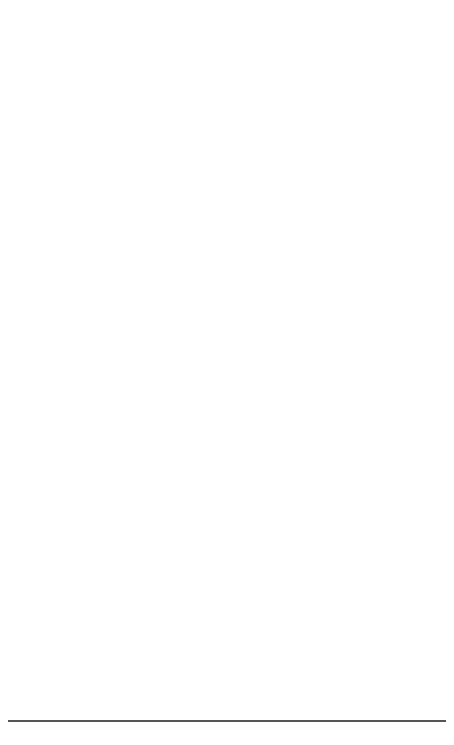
# Model space of a CAD drawing. Header units: metres. Extents: x 563124 to 573994, y 2062953 to 2068466.
# Drawn here: x 568878.97 to 568884.33, y 2065869.04 to 2065878.06 of the extents above; entities that cross this region are included whole.
import ezdxf

# ---------------------------------------------------------------- set-up
doc = ezdxf.new("R2010")
doc.units = ezdxf.units.M
doc.linetypes.add('ACAD_ISO10W100', pattern=[18.5, 12, -3, 0.5, -3])
doc.linetypes.add('HIDDEN', pattern=[0.375, 0.25, -0.125])
for name, color, linetype in [('ghichieudai', 7, 'CONTINUOUS'), ('LogDg phu', 7, 'CONTINUOUS'), ('MATCATDUONG', 8, 'CONTINUOUS'), ('TimDg', 222, 'CONTINUOUS'), ('ViaHeSphu', 32, 'CONTINUOUS')]:
    doc.layers.add(name, color=color, linetype=linetype)

msp = doc.modelspace()

# ---------------------------------------------------------------- linework, layer by layer
at = {"layer": 'LogDg phu', "linetype": 'HIDDEN', "ltscale": 50}
msp.add_lwpolyline([(568856.5239, 2065775.6083), (568855.9933, 2065785.3816, 0.07245), (568855.7085, 2065786.7946), (568842.7548, 2065823.0062, 0.072993), (568842.0723, 2065824.288), (568836.3147, 2065832.1024), (568830.0282, 2065849.6762, -0.431462), (568835.3114, 2065860.048), (568955.7624, 2065895.3385, -0.383951), (568965.4128, 2065890.6985), (569003.9831, 2065796.713, -0.443702), (568998.8682, 2065786.0093), (568880.5047, 2065750.7132, -0.398562), (568862.0947, 2065760.0354), (568856.5239, 2065775.6083)], format="xyb", dxfattribs=at)
at = {"layer": 'TimDg', "linetype": 'ACAD_ISO10W100', "ltscale": 0.75}
msp.add_lwpolyline([(569408.6619, 2066103.8401), (569093.3072, 2065942.9118, -0.046747), (569058.6316, 2065929.1248), (568564.1792, 2065784.2572), (568255.9035, 2065693.9367)], format="xyb", dxfattribs=at)
at = {"layer": 'ViaHeSphu', "linetype": 'HIDDEN', "ltscale": 50}
msp.add_lwpolyline([(569000.8346, 2065796.4832), (568997.9413, 2065790.4288), (568877.8309, 2065754.6117), (568868.7651, 2065759.2023), (568835.9726, 2065850.8723), (568839.0868, 2065856.986), (568956.5111, 2065891.3897), (568963.2077, 2065888.1699)], close=True, dxfattribs=at)

# ---------------------------------------------------------------- next in the draw order: wipeouts: each hides what was drawn before it
msp.add_wipeout([(568538.5548, 2065837.1158), (569134.3908, 2065836.3611), (569131.1932, 2065953.8252), (568779.0042, 2065956.6832), (568600.6017, 2065960.3155)]).dxf.layer = 'ghichieudai'

# ---------------------------------------------------------------- next in the draw order: linework, layer by layer
at = {"layer": 'MATCATDUONG', "color": 40, "linetype": 'Continuous'}
msp.add_lwpolyline([(568821.9665, 2065868.4521), (568781.9665, 2065868.1266), (568781.9665, 2065868.727), (568781.9665, 2065869.1582), (568757.9665, 2065869.1582), (568757.9665, 2065861.5613), (568901.9665, 2065861.5613), (568901.9665, 2065869.1582), (568877.9665, 2065869.1582), (568877.9665, 2065868.727), (568877.9665, 2065868.1266), (568837.9665, 2065868.4521)], dxfattribs=at)

doc.saveas('drawing.dxf')
